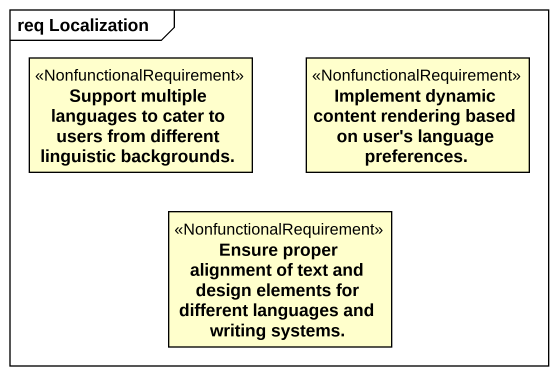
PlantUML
@startuml
mainframe req Localization
hide circle
hide empty members
class "Support multiple languages to cater to users from different linguistic backgrounds." as Support_multiple_languages <<NonfunctionalRequirement>>
class "Implement dynamic content rendering based on user's language preferences." as Implement_dynamic_content <<NonfunctionalRequirement>>
class "Ensure proper alignment of text and design elements for different languages and writing systems." as Ensure_proper_alignment_of <<NonfunctionalRequirement>>
@enduml
